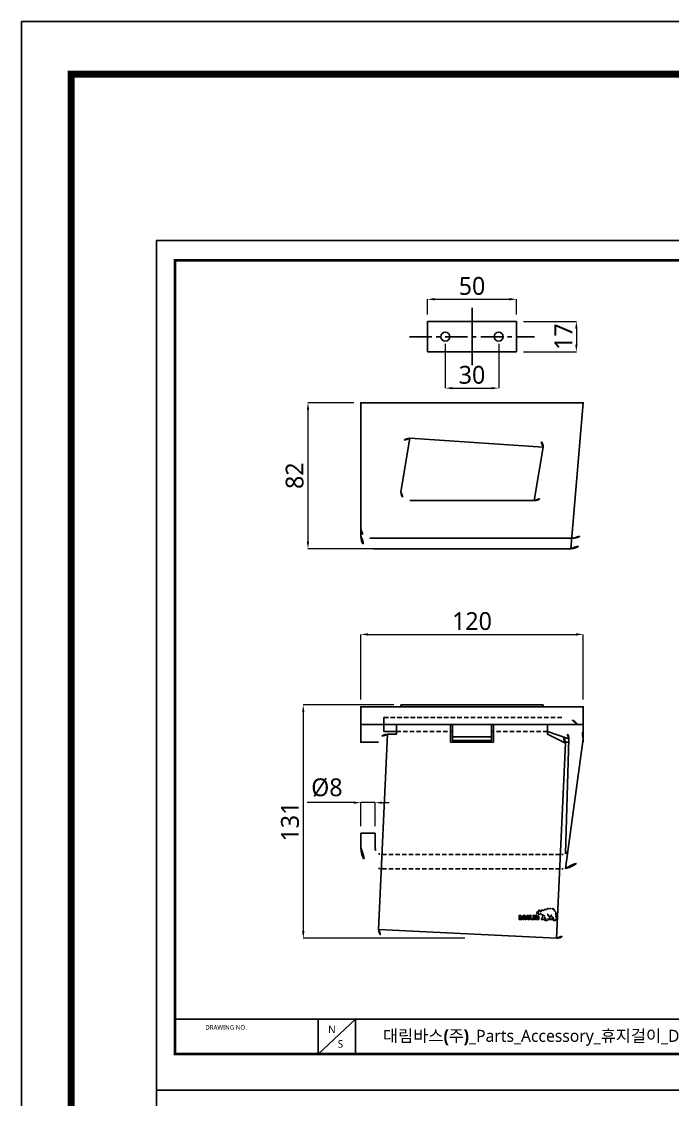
# Model space of a CAD drawing. Extents: x 16296675204 to 16296683393, y -37409618576 to -37409617244.
# Drawn here: x 16296677952 to 16296678318, y -37409617909 to -37409617304 of the extents above; entities that cross this region are included whole.
import ezdxf

# ---------------------------------------------------------------- set-up
doc = ezdxf.new("R2010")
doc.units = 0
doc.header["$LTSCALE"] = 10
doc.header["$MEASUREMENT"] = 0
doc.header["$PDMODE"] = 3
doc.header["$PDSIZE"] = -10
doc.linetypes.add('CENTER', pattern=[2, 1.25, -0.25, 0.25, -0.25])
doc.linetypes.add('HIDDEN', pattern=[0.375, 0.25, -0.125])
doc.layers.get('0').update_dxf_attribs({"linetype": 'CONTINUOUS'})
doc.layers.get('DEFPOINTS').update_dxf_attribs({"linetype": 'CONTINUOUS'})
doc.layers.add('2', color=2, linetype='HIDDEN')
doc.styles.add('Daelim Dimension', font='NanumGothic.ttf')
doc.dimstyles.new('DEFAULT', dxfattribs={"dimscale": 2, "dimtxt": 2, "dimasz": 2, "dimexe": 0, "dimexo": 2, "dimgap": 1, "dimtad": 1, "dimdec": 1, "dimzin": 9, "dimdsep": 46, "dimtxsty": 'Daelim Dimension', "dimcen": 0.5, "dimclrd": 252, "dimclre": 252, "dimclrt": 3, "dimadec": 1, "dimazin": 0, "dimtfac": 1, "dimtdec": 1, "dimtix": 1, "dimtmove": 0, "dimatfit": 3, "dimfxl": 1, "dimtolj": 1, "dimtzin": 1, "dimlwd": 9, "dimlwe": 9, "dimarcsym": 0})

# ---------------------------------------------------------------- blocks, each defined once
blk = doc.blocks.new('*D34')
at = {"color": 5, "lineweight": 9, "transparency": 16777216}
for p, q in [((16296678143.15777, -37409617684.639297), (16296678143.15777, -37409617648.044373)), ((16296678147.15777, -37409617648.044373), (16296678264.15777, -37409617648.044373)), ((16296678268.15777, -37409617684.639297), (16296678268.15777, -37409617648.044373))]:
    blk.add_line(p, q, dxfattribs=at)
at = {"color": 5, "transparency": 16777216}
for points in [[(16296678147.15777, -37409617647.377708), (16296678147.15777, -37409617648.711037), (16296678143.15777, -37409617648.044373)], [(16296678264.15777, -37409617647.377708), (16296678264.15777, -37409617648.711037), (16296678268.15777, -37409617648.044373)]]:
    blk.add_solid(points, dxfattribs=at)
at = {"layer": 'DEFPOINTS', "color": 0, "transparency": 16777216}
for p in [(16296678268.15777, -37409617648.044373), (16296678143.15777, -37409617688.639297), (16296678268.15777, -37409617688.639297)]:
    blk.add_point(p, dxfattribs=at)
at = {"color": 7, "transparency": 16777216, "insert": (16296678205.65777, -37409617640.622337), "char_height": 10, "attachment_point": 5, "style": 'Daelim Dimension'}
blk.add_mtext('\\A1;120', dxfattribs=at)
blk = doc.blocks.new('*D37')
at = {"color": 5, "lineweight": 9, "transparency": 16777216}
for p, q in [((16296678139.15777, -37409617517.94276), (16296678113.44958, -37409617517.94276)), ((16296678113.44958, -37409617521.94276), (16296678113.44958, -37409617595.94276)), ((16296678201.65777, -37409617599.94276), (16296678113.44958, -37409617599.94276))]:
    blk.add_line(p, q, dxfattribs=at)
at = {"color": 5, "transparency": 16777216}
for points in [[(16296678112.78291, -37409617521.94276), (16296678114.11624, -37409617521.94276), (16296678113.44958, -37409617517.94276)], [(16296678112.78291, -37409617595.94276), (16296678114.11624, -37409617595.94276), (16296678113.44958, -37409617599.94276)]]:
    blk.add_solid(points, dxfattribs=at)
at = {"layer": 'DEFPOINTS', "color": 0, "transparency": 16777216}
for p in [(16296678143.15777, -37409617517.94276), (16296678113.44958, -37409617599.94276), (16296678205.65777, -37409617599.94276)]:
    blk.add_point(p, dxfattribs=at)
at = {"color": 7, "transparency": 16777216, "insert": (16296678106.00607, -37409617558.94276), "char_height": 10, "attachment_point": 5, "rotation": 90, "style": 'Daelim Dimension'}
blk.add_mtext('\\A1;82', dxfattribs=at)
blk = doc.blocks.new('*D38')
at = {"color": 5, "lineweight": 9, "transparency": 16777216}
for p, q in [((16296678161.65777, -37409617687.639313), (16296678110.818581, -37409617687.639313)), ((16296678110.818581, -37409617691.639313), (16296678110.818581, -37409617814.639313)), ((16296678201.65777, -37409617818.639313), (16296678110.818581, -37409617818.639313))]:
    blk.add_line(p, q, dxfattribs=at)
at = {"color": 5, "transparency": 16777216}
for points in [[(16296678110.15192, -37409617691.639313), (16296678111.48525, -37409617691.639313), (16296678110.818581, -37409617687.639313)], [(16296678110.15192, -37409617814.639313), (16296678111.48525, -37409617814.639313), (16296678110.818581, -37409617818.639313)]]:
    blk.add_solid(points, dxfattribs=at)
at = {"layer": 'DEFPOINTS', "color": 0, "transparency": 16777216}
for p in [(16296678165.65777, -37409617687.639313), (16296678110.818581, -37409617818.639313), (16296678205.65777, -37409617818.639313)]:
    blk.add_point(p, dxfattribs=at)
at = {"color": 7, "transparency": 16777216, "insert": (16296678103.367929, -37409617753.139313), "char_height": 10, "attachment_point": 5, "rotation": 90, "style": 'Daelim Dimension'}
blk.add_mtext('\\A1;131', dxfattribs=at)
blk = doc.blocks.new('*D39')
at = {"color": 5, "lineweight": 9, "transparency": 16777216}
for p, q in [((16296678139.15777, -37409617742.509163), (16296678113.06048, -37409617742.509163)), ((16296678143.15777, -37409617755.639297), (16296678143.15777, -37409617742.509163)), ((16296678151.15777, -37409617742.509163), (16296678143.15777, -37409617742.509163)), ((16296678151.15777, -37409617755.639297), (16296678151.15777, -37409617742.509163)), ((16296678155.15777, -37409617742.509163), (16296678159.15777, -37409617742.509163))]:
    blk.add_line(p, q, dxfattribs=at)
at = {"color": 5, "transparency": 16777216}
for points in [[(16296678139.15777, -37409617741.842499), (16296678139.15777, -37409617743.175827), (16296678143.15777, -37409617742.509163)], [(16296678155.15777, -37409617741.842499), (16296678155.15777, -37409617743.175827), (16296678151.15777, -37409617742.509163)]]:
    blk.add_solid(points, dxfattribs=at)
at = {"layer": 'DEFPOINTS', "color": 0, "transparency": 16777216}
for p in [(16296678143.15777, -37409617742.509163), (16296678143.15777, -37409617759.639297), (16296678151.15777, -37409617759.639297)]:
    blk.add_point(p, dxfattribs=at)
at = {"color": 7, "transparency": 16777216, "insert": (16296678124.109131, -37409617734.121468), "char_height": 10, "attachment_point": 5, "style": 'Daelim Dimension'}
blk.add_mtext('\\A1;%%C8', dxfattribs=at)
blk = doc.blocks.new('*D66')
at = {"color": 5, "lineweight": 9, "transparency": 16777216}
for p, q in [((16296678190.65776, -37409617484.89264), (16296678190.65776, -37409617509.8068)), ((16296678220.65776, -37409617484.89264), (16296678220.65776, -37409617509.8068)), ((16296678194.65776, -37409617509.8068), (16296678216.65776, -37409617509.8068))]:
    blk.add_line(p, q, dxfattribs=at)
at = {"color": 5, "transparency": 16777216}
for points in [[(16296678194.65776, -37409617509.14014), (16296678194.65776, -37409617510.47346), (16296678190.65776, -37409617509.8068)], [(16296678216.65776, -37409617509.14014), (16296678216.65776, -37409617510.47346), (16296678220.65776, -37409617509.8068)]]:
    blk.add_solid(points, dxfattribs=at)
at = {"layer": 'DEFPOINTS', "color": 0, "transparency": 16777216}
for p in [(16296678190.65776, -37409617480.89264), (16296678220.65776, -37409617480.89264), (16296678220.65776, -37409617509.8068)]:
    blk.add_point(p, dxfattribs=at)
at = {"color": 7, "transparency": 16777216, "insert": (16296678205.65776, -37409617502.35616), "char_height": 10, "attachment_point": 5, "style": 'Daelim Dimension'}
blk.add_mtext('\\A1;30', dxfattribs=at)
blk = doc.blocks.new('*D67')
at = {"color": 5, "lineweight": 9, "transparency": 16777216}
for p, q in [((16296678180.657761, -37409617468.392639), (16296678180.657761, -37409617459.885338)), ((16296678184.657761, -37409617459.885338), (16296678226.657761, -37409617459.885338)), ((16296678230.657761, -37409617468.392639), (16296678230.657761, -37409617459.885338))]:
    blk.add_line(p, q, dxfattribs=at)
at = {"color": 5, "transparency": 16777216}
for points in [[(16296678184.657761, -37409617459.218674), (16296678184.657761, -37409617460.552002), (16296678180.657761, -37409617459.885338)], [(16296678226.657761, -37409617459.218674), (16296678226.657761, -37409617460.552002), (16296678230.657761, -37409617459.885338)]]:
    blk.add_solid(points, dxfattribs=at)
at = {"layer": 'DEFPOINTS', "color": 0, "transparency": 16777216}
for p in [(16296678230.657761, -37409617459.885338), (16296678180.657761, -37409617472.392639), (16296678230.657761, -37409617472.392639)]:
    blk.add_point(p, dxfattribs=at)
at = {"color": 7, "transparency": 16777216, "insert": (16296678205.657761, -37409617452.456146), "char_height": 10, "attachment_point": 5, "style": 'Daelim Dimension'}
blk.add_mtext('\\A1;50', dxfattribs=at)
blk = doc.blocks.new('*D68')
at = {"color": 5, "lineweight": 9, "transparency": 16777216}
for p, q in [((16296678234.65777, -37409617472.392647), (16296678264.30365, -37409617472.392647)), ((16296678264.30365, -37409617476.392647), (16296678264.30365, -37409617485.392647)), ((16296678234.65777, -37409617489.392647), (16296678264.30365, -37409617489.392647))]:
    blk.add_line(p, q, dxfattribs=at)
at = {"color": 5, "transparency": 16777216}
for points in [[(16296678263.63698, -37409617476.392647), (16296678264.97031, -37409617476.392647), (16296678264.30365, -37409617472.392647)], [(16296678263.63698, -37409617485.392647), (16296678264.97031, -37409617485.392647), (16296678264.30365, -37409617489.392647)]]:
    blk.add_solid(points, dxfattribs=at)
at = {"layer": 'DEFPOINTS', "color": 0, "transparency": 16777216}
for p in [(16296678230.65777, -37409617472.392647), (16296678230.65777, -37409617489.392647), (16296678264.30365, -37409617489.392647)]:
    blk.add_point(p, dxfattribs=at)
at = {"color": 7, "transparency": 16777216, "insert": (16296678256.96744, -37409617480.892647), "char_height": 10, "attachment_point": 5, "rotation": 90, "style": 'Daelim Dimension'}
blk.add_mtext('\\A1;17', dxfattribs=at)

msp = doc.modelspace()

# ---------------------------------------------------------------- linework, layer by layer
at = {"color": 1, "linetype": 'CENTER'}
for p, q in [((16296678205.657761, -37409617496.852287), (16296678205.657761, -37409617464.680748)), ((16296678170.55961, -37409617480.892639), (16296678240.75592, -37409617480.892639))]:
    msp.add_line(p, q, dxfattribs=at)
for p, q in [((16296678263.15777, -37409617593.942749), (16296678148.15777, -37409617593.942749)), ((16296678165.65777, -37409617688.639297), (16296678165.65777, -37409617687.639297)), ((16296678245.65777, -37409617687.639297), (16296678165.65777, -37409617687.639297)), ((16296678245.65777, -37409617688.639297), (16296678245.65777, -37409617687.639297)), ((16296678268.15777, -37409617698.639297), (16296678143.15777, -37409617698.639297)), ((16296678156.15777, -37409617698.639297), (16296678156.15777, -37409617702.639297)), ((16296678193.65777, -37409617702.639297), (16296678194.65777, -37409617702.639297)), ((16296678216.65777, -37409617705.639297), (16296678194.65777, -37409617705.639297)), ((16296678217.65777, -37409617702.639297), (16296678216.65777, -37409617702.639297)), ((16296678217.65777, -37409617708.639297), (16296678193.65777, -37409617708.639297)), ((16296678143.15777, -37409617759.639297), (16296678151.15777, -37409617759.639297)), ((16296678242.54385, -37409617803.823517), (16296678242.55867, -37409617803.794952)), ((16296678232.156059, -37409617805.898743), (16296678232.156059, -37409617808.051041)), ((16296678232.547649, -37409617807.86689), (16296678232.547649, -37409617806.095947)), ((16296678232.704281, -37409617808.203087), (16296678233.012251, -37409617808.203087)), ((16296678233.56435, -37409617806.763046), (16296678233.56435, -37409617807.188148)), ((16296678233.945351, -37409617807.188148), (16296678233.945351, -37409617806.763046)), ((16296678234.31386, -37409617806.438744), (16296678234.31386, -37409617808.078796)), ((16296678234.415819, -37409617808.186401), (16296678234.59609, -37409617808.186401)), ((16296678234.69874, -37409617806.760117), (16296678234.69874, -37409617806.438744)), ((16296678235.605379, -37409617806.760117), (16296678234.69874, -37409617806.760117)), ((16296678234.69874, -37409617808.078796), (16296678234.69874, -37409617807.097733)), ((16296678234.69874, -37409617807.097733), (16296678235.605379, -37409617807.097733)), ((16296678235.24555, -37409617805.746239), (16296678235.05752, -37409617805.746239)), ((16296678235.05752, -37409617806.084549), (16296678235.24555, -37409617806.084549)), ((16296678235.605379, -37409617806.438744), (16296678235.605379, -37409617806.760117)), ((16296678235.605379, -37409617807.097733), (16296678235.605379, -37409617808.078796)), ((16296678235.708401, -37409617808.186401), (16296678235.885139, -37409617808.186401)), ((16296678235.98885, -37409617808.078796), (16296678235.98885, -37409617806.438744)), ((16296678236.463579, -37409617806.372383), (16296678236.463579, -37409617807.57959)), ((16296678236.84952, -37409617806.762909), (16296678236.84952, -37409617806.372383)), ((16296678237.802019, -37409617806.762909), (16296678236.84952, -37409617806.762909)), ((16296678236.84952, -37409617807.57959), (16296678236.84952, -37409617807.094872)), ((16296678236.84952, -37409617807.094872), (16296678237.802019, -37409617807.094872)), ((16296678237.144449, -37409617808.20295), (16296678237.53462, -37409617808.20295)), ((16296678237.53434, -37409617808.203018), (16296678237.14452, -37409617808.203018)), ((16296678237.913851, -37409617807.859337), (16296678237.20512, -37409617807.859337)), ((16296678237.910681, -37409617806.99292), (16296678237.910681, -37409617806.871567)), ((16296678237.913851, -37409617806.093689), (16296678237.913851, -37409617805.772308)), ((16296678237.913851, -37409617808.185661), (16296678237.913851, -37409617807.859337)), ((16296678238.3755, -37409617805.874763), (16296678238.3755, -37409617807.579727)), ((16296678238.651369, -37409617805.767159), (16296678238.48451, -37409617805.767159)), ((16296678238.759319, -37409617807.616074), (16296678238.759319, -37409617805.874763)), ((16296678239.27067, -37409617808.203018), (16296678238.97716, -37409617808.203018)), ((16296678238.977341, -37409617808.203087), (16296678239.270849, -37409617808.203087)), ((16296678239.574591, -37409617807.859482), (16296678239.08882, -37409617807.859482)), ((16296678239.574591, -37409617808.167458), (16296678239.574591, -37409617807.859482)), ((16296678239.956369, -37409617805.871834), (16296678239.956369, -37409617808.078796)), ((16296678240.237881, -37409617805.767052), (16296678240.059731, -37409617805.767052)), ((16296678240.059731, -37409617808.186401), (16296678240.237881, -37409617808.186401)), ((16296678240.34054, -37409617808.078796), (16296678240.34054, -37409617805.871834)), ((16296678240.8489, -37409617806.721977), (16296678240.8489, -37409617808.078773)), ((16296678240.95191, -37409617808.186363), (16296678241.132879, -37409617808.186363)), ((16296678241.235889, -37409617808.078773), (16296678241.235889, -37409617806.751968)), ((16296678241.80986, -37409617806.11203), (16296678241.80986, -37409617808.078773)), ((16296678241.911819, -37409617808.186363), (16296678242.089609, -37409617808.186363)), ((16296678242.19157, -37409617808.078773), (16296678242.19157, -37409617806.115196)), ((16296678242.76413, -37409617806.751968), (16296678242.76413, -37409617808.078773)), ((16296678242.853939, -37409617805.08506), (16296678243.245171, -37409617805.109413)), ((16296678242.866791, -37409617808.186363), (16296678243.049879, -37409617808.186363)), ((16296678243.152531, -37409617808.078773), (16296678243.152531, -37409617806.721977)), ((16296678245.67581, -37409617807.98172), (16296678244.879589, -37409617807.98172)), ((16296678244.879589, -37409617808.184921), (16296678245.67581, -37409617808.184921)), ((16296678246.747549, -37409617808.639297), (16296678247.878201, -37409617808.639297)), ((16296678247.878201, -37409617808.423042), (16296678246.750731, -37409617808.423042)), ((16296678250.223471, -37409617807.98172), (16296678249.317539, -37409617807.98172)), ((16296678249.34223, -37409617808.184921), (16296678250.223471, -37409617808.184921)), ((16296678251.40457, -37409617808.639297), (16296678252.535931, -37409617808.639297)), ((16296678252.536631, -37409617808.423042), (16296678251.425739, -37409617808.423042)), ((16296678253.144819, -37409617807.617302), (16296678252.975491, -37409617806.138809))]:
    msp.add_line(p, q)
at = {"color": 5}
msp.add_line((16296678038.774549, -37409617864.016571), (16296678562.96183, -37409617864.016571), dxfattribs=at)
at = {"color": 5, "ltscale": 40}
for p, q in [((16296678119.125231, -37409617864.016571), (16296678119.125231, -37409617883.632912)), ((16296678119.125231, -37409617864.016571), (16296678119.125231, -37409617883.632912)), ((16296678140.119591, -37409617864.016571), (16296678119.125231, -37409617883.632912)), ((16296678140.119591, -37409617864.016571), (16296678119.125231, -37409617883.632912)), ((16296678140.119591, -37409617864.016571), (16296678140.119591, -37409617883.632912)), ((16296678140.119591, -37409617864.016571), (16296678140.119591, -37409617883.632912))]:
    msp.add_line(p, q, dxfattribs=at)
at = {"ltscale": 0.5}
for points in [[(16296677952.4748, -37409618575.967308), (16296679688.4748, -37409618575.967308), (16296679688.4748, -37409617303.967308), (16296677952.4748, -37409617303.967308)], [(16296678028.306351, -37409617903.983459), (16296678679.306351, -37409617903.983459), (16296678679.306351, -37409617426.983459), (16296678028.306351, -37409617426.983459)], [(16296678180.657761, -37409617472.392639), (16296678230.657761, -37409617472.392639), (16296678230.657761, -37409617489.392639), (16296678180.657761, -37409617489.392639)], [(16296678028.306351, -37409618380.983459), (16296678679.306351, -37409618380.983459), (16296678679.306351, -37409617903.983459), (16296678028.306351, -37409617903.983459)]]:
    msp.add_lwpolyline(points, close=True, dxfattribs=at)
at = {"color": 5, "linetype": 'ByBlock', "lineweight": 200}
for points, const_width in [([(16296677980.389971, -37409618521.501404), (16296679660.389971, -37409618521.501404), (16296679660.389971, -37409617333.501404), (16296677980.389971, -37409617333.501404)], 4), ([(16296678038.774549, -37409617883.558739), (16296678668.774549, -37409617883.558739), (16296678668.774549, -37409617438.058739), (16296678038.774549, -37409617438.058739)], 1.5)]:
    msp.add_lwpolyline(points, close=True, dxfattribs=dict(at, const_width=const_width))
for points in [[(16296678150.15777, -37409617599.942749), (16296678261.15777, -37409617599.942749, 0.4142135624), (16296678268.15777, -37409617592.942749), (16296678268.15777, -37409617517.942749), (16296678143.15777, -37409617517.942749), (16296678143.15777, -37409617592.942749, 0.4142135624)], [(16296678170.65777, -37409617572.942749), (16296678240.65777, -37409617572.942749, 0.4142135624), (16296678245.65777, -37409617567.942749), (16296678245.65777, -37409617542.942749, 0.4142135624), (16296678240.65777, -37409617537.942749), (16296678170.65777, -37409617537.942749, 0.4142135624), (16296678165.65777, -37409617542.942749), (16296678165.65777, -37409617567.942749, 0.4142135624)]]:
    msp.add_lwpolyline(points, format="xyb", close=True)
for points in [[(16296678268.15777, -37409617708.639297), (16296678268.15777, -37409617708.639297), (16296678268.15777, -37409617688.639297), (16296678143.15777, -37409617688.639297), (16296678143.15777, -37409617708.639297), (16296678153.182831, -37409617708.639297)], [(16296678193.65777, -37409617708.639297), (16296678193.65777, -37409617698.639297)], [(16296678217.65777, -37409617698.639297), (16296678217.65777, -37409617708.639297)], [(16296678163.15777, -37409617702.639297), (16296678156.15777, -37409617702.639297)], [(16296678258.1327, -37409617708.639297), (16296678260.15777, -37409617708.639297)]]:
    msp.add_lwpolyline(points)
for points in [[(16296678163.15777, -37409617698.639297), (16296678163.15777, -37409617704.139297), (16296678158.15777, -37409617704.139297, 0.4142135624), (16296678153.15777, -37409617709.139297), (16296678153.15777, -37409617813.639297, 0.4142135624), (16296678158.15777, -37409617818.639297), (16296678253.15777, -37409617818.639297, 0.4142135624), (16296678258.15777, -37409617813.639297), (16296678258.15777, -37409617709.139297, 0.4142135624), (16296678253.15777, -37409617704.139297), (16296678248.15777, -37409617704.139297), (16296678248.15777, -37409617698.639297)], [(16296678258.15777, -37409617779.471458, 0.3659773819), (16296678268.15777, -37409617767.639297), (16296678268.15777, -37409617706.639297, 0.1844830881), (16296678265.102039, -37409617698.639297)], [(16296678258.15777, -37409617771.103401, 0.2679491924), (16296678260.15777, -37409617767.639297), (16296678260.15777, -37409617706.639297, 0.4142135624), (16296678256.15777, -37409617702.639297), (16296678248.15777, -37409617702.639297)], [(16296678143.15777, -37409617759.639297), (16296678143.15777, -37409617767.639297, 0.3659773819), (16296678153.15777, -37409617779.471458, 0.3659773819)], [(16296678151.15777, -37409617759.639297), (16296678151.15777, -37409617767.639297, 0.2679491924), (16296678153.15777, -37409617771.103401, 0.2679491924)]]:
    msp.add_lwpolyline(points, format="xyb")
msp.add_lwpolyline([(16296678194.65777, -37409617698.639297), (16296678216.65777, -37409617698.639297), (16296678216.65777, -37409617707.639297), (16296678194.65777, -37409617707.639297)], close=True)
at = {"ltscale": 0.5}
for centre in [(16296678190.657761, -37409617480.892639), (16296678220.657761, -37409617480.892639)]:
    msp.add_circle(centre, 2.5, dxfattribs=at)
for centre, start, end in [((16296678148.15777, -37409617588.942749), 180, 270), ((16296678263.15777, -37409617588.942749), 270, 0)]:
    msp.add_arc(centre, 5, start, end)
for points in [[(16296678242.01116, -37409617804.128326), (16296678241.91485, -37409617804.292717), (16296678241.90744, -37409617804.460289), (16296678241.988581, -37409617804.614113)], [(16296678241.988581, -37409617804.614113), (16296678242.14451, -37409617804.907257), (16296678242.588301, -37409617805.06601), (16296678242.853939, -37409617805.08506)], [(16296678242.19425, -37409617803.908203), (16296678242.12969, -37409617803.973808), (16296678242.06266, -37409617804.041191), (16296678242.01116, -37409617804.128326)], [(16296678242.18084, -37409617804.512863), (16296678242.134979, -37409617804.426781), (16296678242.141331, -37409617804.336456), (16296678242.198839, -37409617804.237343)], [(16296678242.198839, -37409617804.237343), (16296678242.23658, -37409617804.173477), (16296678242.29232, -37409617804.118446), (16296678242.35018, -37409617804.059891)], [(16296678242.354059, -37409617803.715927), (16296678242.313141, -37409617803.787903), (16296678242.25563, -37409617803.846458), (16296678242.19425, -37409617803.908203)], [(16296678242.35018, -37409617804.059891), (16296678242.41791, -37409617803.990753), (16296678242.48811, -37409617803.919838), (16296678242.54385, -37409617803.823517)], [(16296678242.366051, -37409617803.695473), (16296678242.362169, -37409617803.702171), (16296678242.357941, -37409617803.709229), (16296678242.354059, -37409617803.715927)], [(16296678242.55867, -37409617803.794952), (16296678242.77104, -37409617803.388908), (16296678243.207781, -37409617803.175133), (16296678243.857599, -37409617803.157127)], [(16296678243.850189, -37409617802.941582), (16296678243.11676, -37409617802.959572), (16296678242.61652, -37409617803.213928), (16296678242.366051, -37409617803.695473)], [(16296678242.76067, -37409617803.965767), (16296678242.76067, -37409617803.965767), (16296678242.75256, -37409617803.925201), (16296678242.7903, -37409617803.91497)], [(16296678242.84322, -37409617804.116402), (16296678242.76314, -37409617804.020798), (16296678242.76067, -37409617803.965767), (16296678242.76067, -37409617803.965767)], [(16296678242.7903, -37409617803.91497), (16296678242.7903, -37409617803.91497), (16296678242.955759, -37409617803.84053), (16296678243.15966, -37409617803.919563)], [(16296678242.95434, -37409617804.138634), (16296678242.95434, -37409617804.138634), (16296678242.88414, -37409617804.164383), (16296678242.84322, -37409617804.116402)], [(16296678243.150841, -37409617803.975998), (16296678243.05242, -37409617804.109337), (16296678242.95434, -37409617804.138634), (16296678242.95434, -37409617804.138634)], [(16296678243.15966, -37409617803.919563), (16296678243.15966, -37409617803.919563), (16296678243.18471, -37409617803.930489), (16296678243.150841, -37409617803.975998)], [(16296678243.857599, -37409617803.157127), (16296678243.97966, -37409617803.155724), (16296678244.10137, -37409617803.154297), (16296678244.223431, -37409617803.152901)], [(16296678243.93306, -37409617803.495506), (16296678243.90801, -37409617803.522682), (16296678243.906601, -37409617803.567833), (16296678243.93306, -37409617803.590767)], [(16296678243.93306, -37409617803.590767), (16296678243.958811, -37409617803.614052), (16296678244.002899, -37409617803.607353), (16296678244.02795, -37409617803.580544)], [(16296678244.222719, -37409617802.936653), (16296678244.098539, -37409617802.938408), (16296678243.974369, -37409617802.939819), (16296678243.850189, -37409617802.941582)], [(16296678244.377199, -37409617803.374863), (16296678244.20364, -37409617803.251404), (16296678244.005369, -37409617803.417549), (16296678243.93306, -37409617803.495506)], [(16296678244.02795, -37409617803.580544), (16296678244.039591, -37409617803.567833), (16296678244.17577, -37409617803.406616), (16296678244.29183, -37409617803.489166)], [(16296678244.20434, -37409617803.845833), (16296678244.17259, -37409617803.864517), (16296678244.152479, -37409617803.904381), (16296678244.16695, -37409617803.936493)], [(16296678244.16695, -37409617803.936493), (16296678244.18071, -37409617803.969292), (16296678244.22233, -37409617803.978821), (16296678244.254789, -37409617803.962593)], [(16296678244.223431, -37409617803.152901), (16296678244.624531, -37409617803.15078), (16296678245.07962, -37409617803.148308), (16296678245.454269, -37409617803.06823)], [(16296678244.254789, -37409617803.962593), (16296678244.35216, -37409617803.916733), (16296678244.47563, -37409617803.760452), (16296678244.49291, -37409617803.614754)], [(16296678244.346161, -37409617803.618637), (16296678244.33522, -37409617803.708603), (16296678244.257259, -37409617803.811958), (16296678244.20434, -37409617803.845833)], [(16296678244.29183, -37409617803.489166), (16296678244.33452, -37409617803.519501), (16296678244.35216, -37409617803.562553), (16296678244.346161, -37409617803.618637)], [(16296678244.49291, -37409617803.614754), (16296678244.5035, -37409617803.513496), (16296678244.45764, -37409617803.430946), (16296678244.377199, -37409617803.374863)], [(16296678245.40876, -37409617802.856918), (16296678245.05492, -37409617802.932411), (16296678244.6136, -37409617802.934174), (16296678244.222719, -37409617802.936653)], [(16296678245.454269, -37409617803.06823), (16296678245.976379, -37409617802.956398), (16296678246.487551, -37409617802.782127), (16296678246.9825, -37409617802.613503)], [(16296678246.91124, -37409617802.40818), (16296678246.423, -37409617802.575752), (16296678245.917471, -37409617802.74826), (16296678245.40876, -37409617802.856918)], [(16296678246.9825, -37409617802.613503), (16296678247.56035, -37409617802.415588), (16296678248.157249, -37409617802.211693), (16296678248.767559, -37409617802.111153)], [(16296678248.730869, -37409617801.897011), (16296678248.103279, -37409617802.001083), (16296678247.496849, -37409617802.207802), (16296678246.91124, -37409617802.40818)], [(16296678248.767559, -37409617802.111153), (16296678249.74369, -37409617801.94957), (16296678251.08213, -37409617801.956284), (16296678251.923861, -37409617802.901718)], [(16296678252.0872, -37409617802.758141), (16296678251.17985, -37409617801.738258), (16296678249.760981, -37409617801.727676), (16296678248.730869, -37409617801.897011)], [(16296678251.923861, -37409617802.901718), (16296678252.314381, -37409617803.339157), (16296678252.553921, -37409617803.941711), (16296678252.636471, -37409617804.69207)], [(16296678252.85343, -37409617804.668427), (16296678252.76594, -37409617803.872917), (16296678252.507351, -37409617803.229797), (16296678252.0872, -37409617802.758141)], [(16296678232.261539, -37409617805.77668), (16296678232.200159, -37409617805.787262), (16296678232.156059, -37409617805.835243), (16296678232.156059, -37409617805.898743)], [(16296678232.156059, -37409617808.051041), (16296678232.156059, -37409617808.119827), (16296678232.200871, -37409617808.164284), (16296678232.264721, -37409617808.178391)], [(16296678232.264721, -37409617808.178391), (16296678232.33457, -37409617808.187569), (16296678232.517309, -37409617808.197792), (16296678232.704281, -37409617808.203087)], [(16296678232.916651, -37409617805.746353), (16296678232.67853, -37409617805.746353), (16296678232.364201, -37409617805.760452), (16296678232.261539, -37409617805.77668)], [(16296678232.547649, -37409617806.095947), (16296678232.69722, -37409617806.08078), (16296678232.91489, -37409617806.077957), (16296678232.917009, -37409617806.077957)], [(16296678232.916651, -37409617807.874649), (16296678232.916651, -37409617807.874649), (16296678232.62138, -37409617807.868652), (16296678232.547649, -37409617807.86689)], [(16296678232.917009, -37409617806.077957), (16296678233.36433, -37409617806.077957), (16296678233.56435, -37409617806.290329), (16296678233.56435, -37409617806.763046)], [(16296678233.012251, -37409617808.203087), (16296678233.623619, -37409617808.17028), (16296678233.945351, -37409617807.82103), (16296678233.945351, -37409617807.188148)], [(16296678233.56435, -37409617807.188148), (16296678233.56435, -37409617807.649582), (16296678233.352329, -37409617807.874649), (16296678232.916651, -37409617807.874649)], [(16296678233.945351, -37409617806.763046), (16296678233.945351, -37409617806.09771), (16296678233.59046, -37409617805.746353), (16296678232.916651, -37409617805.746353)], [(16296678235.05752, -37409617805.746239), (16296678234.543871, -37409617805.746239), (16296678234.31386, -37409617805.958961), (16296678234.31386, -37409617806.438744)], [(16296678234.31386, -37409617808.078796), (16296678234.31386, -37409617808.137367), (16296678234.36219, -37409617808.186401), (16296678234.415819, -37409617808.186401)], [(16296678234.59609, -37409617808.186401), (16296678234.65959, -37409617808.186401), (16296678234.69874, -37409617808.129959), (16296678234.69874, -37409617808.078796)], [(16296678234.69874, -37409617806.438744), (16296678234.69874, -37409617806.135696), (16296678234.78764, -37409617806.084549), (16296678235.05752, -37409617806.084549)], [(16296678235.24555, -37409617806.084549), (16296678235.51507, -37409617806.084549), (16296678235.605379, -37409617806.135696), (16296678235.605379, -37409617806.438744)], [(16296678235.605379, -37409617808.078796), (16296678235.605379, -37409617808.139481), (16296678235.650539, -37409617808.186401), (16296678235.708401, -37409617808.186401)], [(16296678235.98885, -37409617806.438744), (16296678235.98885, -37409617805.958961), (16296678235.75955, -37409617805.746239), (16296678235.24555, -37409617805.746239)], [(16296678235.885139, -37409617808.186401), (16296678235.94758, -37409617808.186401), (16296678235.98885, -37409617808.128899), (16296678235.98885, -37409617808.078796)], [(16296678237.20266, -37409617805.746552), (16296678236.705589, -37409617805.746552), (16296678236.463579, -37409617805.950813), (16296678236.463579, -37409617806.372383)], [(16296678236.463579, -37409617807.57959), (16296678236.463579, -37409617807.984932), (16296678236.688299, -37409617808.186722), (16296678237.144449, -37409617808.20295)], [(16296678236.84952, -37409617806.372383), (16296678236.84952, -37409617806.190697), (16296678236.84952, -37409617806.090523), (16296678237.20512, -37409617806.090523)], [(16296678237.20512, -37409617807.859337), (16296678236.84952, -37409617807.859337), (16296678236.84952, -37409617807.761269), (16296678236.84952, -37409617807.57959)], [(16296678237.14452, -37409617808.203018), (16296678237.16427, -37409617808.20372), (16296678237.181561, -37409617808.206192), (16296678237.20273, -37409617808.206192)], [(16296678237.20273, -37409617808.206192), (16296678237.305031, -37409617808.206192), (16296678237.424271, -37409617808.205132), (16296678237.53434, -37409617808.203018)], [(16296678237.20512, -37409617806.090523), (16296678237.44113, -37409617806.091568), (16296678237.67749, -37409617806.092628), (16296678237.913851, -37409617806.093689)], [(16296678237.83836, -37409617805.76384), (16296678237.698311, -37409617805.752548), (16296678237.378691, -37409617805.746552), (16296678237.20266, -37409617805.746552)], [(16296678237.53462, -37409617808.20295), (16296678237.660561, -37409617808.200478), (16296678237.77486, -37409617808.196587), (16296678237.838711, -37409617808.190948)], [(16296678237.802019, -37409617807.094872), (16296678237.862, -37409617807.094872), (16296678237.910681, -37409617807.051483), (16296678237.910681, -37409617806.99292)], [(16296678237.838711, -37409617808.190948), (16296678237.837299, -37409617808.190948), (16296678237.896919, -37409617808.187073), (16296678237.896919, -37409617808.187073)], [(16296678237.910681, -37409617806.871567), (16296678237.910681, -37409617806.811592), (16296678237.862, -37409617806.762909), (16296678237.802019, -37409617806.762909)], [(16296678237.913851, -37409617805.772308), (16296678237.888809, -37409617805.769493), (16296678237.863411, -37409617805.766663), (16296678237.83836, -37409617805.76384)], [(16296678237.896919, -37409617808.187073), (16296678237.902571, -37409617808.186722), (16296678237.908211, -37409617808.186012), (16296678237.913851, -37409617808.185661)], [(16296678238.48451, -37409617805.767159), (16296678238.42524, -37409617805.767159), (16296678238.3755, -37409617805.816544), (16296678238.3755, -37409617805.874763)], [(16296678238.3755, -37409617807.579727), (16296678238.3755, -37409617808.076439), (16296678238.677481, -37409617808.185097), (16296678238.977341, -37409617808.203087)], [(16296678238.759319, -37409617805.874763), (16296678238.759319, -37409617805.816544), (16296678238.70993, -37409617805.767159), (16296678238.651369, -37409617805.767159)], [(16296678239.08882, -37409617807.859482), (16296678238.759319, -37409617807.859482), (16296678238.759319, -37409617807.737419), (16296678238.759319, -37409617807.616074)], [(16296678238.97716, -37409617808.203018), (16296678239.013149, -37409617808.205132), (16296678239.049841, -37409617808.206192), (16296678239.08511, -37409617808.206192)], [(16296678239.08511, -37409617808.206192), (16296678239.164841, -37409617808.206192), (16296678239.223749, -37409617808.204781), (16296678239.27067, -37409617808.203018)], [(16296678239.270849, -37409617808.203087), (16296678239.367861, -37409617808.198853), (16296678239.413019, -37409617808.192146), (16296678239.461, -37409617808.186508)], [(16296678239.461, -37409617808.186508), (16296678239.475109, -37409617808.184387), (16296678239.48922, -37409617808.182617), (16296678239.503679, -37409617808.180511)], [(16296678239.503679, -37409617808.180511), (16296678239.521681, -37409617808.177338), (16296678239.54002, -37409617808.173813), (16296678239.558359, -37409617808.170631)], [(16296678239.558359, -37409617808.170631), (16296678239.56366, -37409617808.169571), (16296678239.5693, -37409617808.168518), (16296678239.574591, -37409617808.167458)], [(16296678240.059731, -37409617805.767052), (16296678239.99482, -37409617805.767052), (16296678239.956369, -37409617805.82032), (16296678239.956369, -37409617805.871834)], [(16296678239.956369, -37409617808.078796), (16296678239.956369, -37409617808.139481), (16296678240.002581, -37409617808.186401), (16296678240.059731, -37409617808.186401)], [(16296678240.237881, -37409617808.186401), (16296678240.302441, -37409617808.186401), (16296678240.34054, -37409617808.129959), (16296678240.34054, -37409617808.078796)], [(16296678240.34054, -37409617805.871834), (16296678240.34054, -37409617805.813972), (16296678240.295389, -37409617805.767052), (16296678240.237881, -37409617805.767052)], [(16296678242.00177, -37409617805.757141), (16296678241.121241, -37409617805.757141), (16296678240.8489, -37409617805.896477), (16296678240.8489, -37409617806.721977)], [(16296678240.8489, -37409617808.078773), (16296678240.8489, -37409617808.13945), (16296678240.89476, -37409617808.186363), (16296678240.95191, -37409617808.186363)], [(16296678241.132879, -37409617808.186363), (16296678241.19779, -37409617808.186363), (16296678241.235889, -37409617808.129921), (16296678241.235889, -37409617808.078773)], [(16296678241.235889, -37409617806.751968), (16296678241.235889, -37409617806.169891), (16296678241.315269, -37409617806.113091), (16296678241.80986, -37409617806.11203)], [(16296678241.80986, -37409617808.078773), (16296678241.80986, -37409617808.141907), (16296678241.852551, -37409617808.186363), (16296678241.911819, -37409617808.186363)], [(16296678242.089609, -37409617808.186363), (16296678242.15382, -37409617808.186363), (16296678242.19157, -37409617808.129921), (16296678242.19157, -37409617808.078773)], [(16296678242.19157, -37409617806.115196), (16296678242.422291, -37409617806.116623), (16296678242.56904, -37409617806.140961), (16296678242.653, -37409617806.22245)], [(16296678242.86911, -37409617804.870216), (16296678242.6518, -37409617804.853638), (16296678242.29232, -37409617804.721703), (16296678242.18084, -37409617804.512863)], [(16296678242.653, -37409617806.22245), (16296678242.74543, -37409617806.314529), (16296678242.76413, -37409617806.488091), (16296678242.76413, -37409617806.751968)], [(16296678242.76413, -37409617808.078773), (16296678242.76413, -37409617808.137329), (16296678242.811041, -37409617808.186363), (16296678242.866791, -37409617808.186363)], [(16296678243.152531, -37409617806.721977), (16296678243.152531, -37409617805.896477), (16296678242.87948, -37409617805.757141), (16296678242.00177, -37409617805.757141)], [(16296678243.257521, -37409617804.89315), (16296678243.12805, -37409617804.885391), (16296678242.998581, -37409617804.877983), (16296678242.86911, -37409617804.870216)], [(16296678243.049879, -37409617808.186363), (16296678243.111971, -37409617808.186363), (16296678243.152531, -37409617808.128159), (16296678243.152531, -37409617808.078773)], [(16296678243.245171, -37409617805.109413), (16296678243.665689, -37409617805.133743), (16296678244.18885, -37409617805.163383), (16296678244.49612, -37409617805.218773)], [(16296678244.53422, -37409617805.005676), (16296678244.214251, -37409617804.948891), (16296678243.684031, -37409617804.918198), (16296678243.257521, -37409617804.89315)], [(16296678244.49612, -37409617805.218773), (16296678244.694389, -37409617805.253693), (16296678244.882771, -37409617805.316132), (16296678245.05986, -37409617805.396561)], [(16296678244.535629, -37409617807.853661), (16296678244.527519, -37409617807.946091), (16296678244.553631, -37409617808.029694), (16296678244.60866, -37409617808.087914)], [(16296678244.728609, -37409617807.541809), (16296678244.726839, -37409617807.543213), (16296678244.547279, -37409617807.683273), (16296678244.535629, -37409617807.853661)], [(16296678244.60866, -37409617808.087914), (16296678244.668631, -37409617808.152473), (16296678244.761061, -37409617808.184921), (16296678244.879589, -37409617808.184921)], [(16296678244.751181, -37409617807.856133), (16296678244.751181, -37409617807.780281), (16296678244.85243, -37409617807.703728), (16296678244.857719, -37409617807.699493)], [(16296678244.879589, -37409617807.98172), (16296678244.81786, -37409617807.98172), (16296678244.751181, -37409617807.930923), (16296678244.751181, -37409617807.856133)], [(16296678244.857719, -37409617807.699493), (16296678245.0588, -37409617807.540039), (16296678245.361839, -37409617807.296967), (16296678245.396061, -37409617806.629517)], [(16296678245.191099, -37409617806.619293), (16296678245.161819, -37409617807.195381), (16296678244.91205, -37409617807.395752), (16296678244.728609, -37409617807.541809)], [(16296678245.05986, -37409617805.396561), (16296678245.065161, -37409617805.413147), (16296678245.2232, -37409617805.987457), (16296678245.191099, -37409617806.619293)], [(16296678245.300461, -37409617805.522858), (16296678245.300461, -37409617805.522858), (16296678246.008829, -37409617805.927849), (16296678246.527069, -37409617806.657043)], [(16296678245.396061, -37409617806.629517), (16296678245.418989, -37409617806.173737), (16296678245.34914, -37409617805.753578), (16296678245.300461, -37409617805.522858)], [(16296678246.530951, -37409617806.300743), (16296678246.10726, -37409617805.796967), (16296678245.417931, -37409617805.162666), (16296678244.53422, -37409617805.005676)], [(16296678245.67581, -37409617808.184921), (16296678246.327391, -37409617808.184921), (16296678246.605379, -37409617807.423622), (16296678246.67347, -37409617806.891991)], [(16296678246.527069, -37409617806.657043), (16296678246.489321, -37409617806.965721), (16296678246.31399, -37409617807.98172), (16296678245.67581, -37409617807.98172)], [(16296678246.61632, -37409617807.975014), (16296678246.61632, -37409617807.975014), (16296678246.40395, -37409617808.171867), (16296678246.425461, -37409617808.361313)], [(16296678246.425461, -37409617808.361313), (16296678246.4484, -37409617808.559921), (16296678246.614201, -37409617808.639297), (16296678246.747549, -37409617808.639297)], [(16296678246.634661, -37409617808.313683), (16296678246.634661, -37409617808.236427), (16296678246.745081, -37409617808.11895), (16296678246.745081, -37409617808.11895)], [(16296678246.750731, -37409617808.423042), (16296678246.70381, -37409617808.423042), (16296678246.634661, -37409617808.391296), (16296678246.634661, -37409617808.313683)], [(16296678246.67347, -37409617806.891991), (16296678246.862909, -37409617807.272293), (16296678246.860439, -37409617807.701973), (16296678246.61632, -37409617807.975014)], [(16296678246.745081, -37409617808.11895), (16296678247.19911, -37409617807.613419), (16296678246.96804, -37409617806.822487), (16296678246.530951, -37409617806.300743)], [(16296678247.878201, -37409617808.639297), (16296678248.081051, -37409617808.639297), (16296678248.24262, -37409617808.547928), (16296678248.345631, -37409617808.375771)], [(16296678248.159019, -37409617808.264297), (16296678248.09446, -37409617808.372948), (16296678248.00415, -37409617808.423042), (16296678247.878201, -37409617808.423042)], [(16296678248.207701, -37409617805.132332), (16296678248.16501, -37409617805.15844), (16296678248.15513, -37409617805.219467), (16296678248.18618, -37409617805.270622)], [(16296678248.18618, -37409617805.270622), (16296678248.1957, -37409617805.285789), (16296678249.0646, -37409617806.763222), (16296678248.159019, -37409617808.264297)], [(16296678248.336109, -37409617805.176079), (16296678248.305071, -37409617805.124222), (16296678248.250031, -37409617805.106934), (16296678248.207701, -37409617805.132332)], [(16296678248.67972, -37409617806.046028), (16296678248.551661, -37409617805.522858), (16296678248.34034, -37409617805.183144), (16296678248.336109, -37409617805.176079)], [(16296678248.345631, -37409617808.375771), (16296678248.80566, -37409617807.612358), (16296678248.83106, -37409617806.860237), (16296678248.72946, -37409617806.276741)], [(16296678248.72946, -37409617806.276741), (16296678248.86775, -37409617806.304611), (16296678249.102699, -37409617806.345177), (16296678249.384211, -37409617806.375877)], [(16296678250.319071, -37409617806.195961), (16296678249.58741, -37409617806.227707), (16296678248.85293, -37409617806.082718), (16296678248.67972, -37409617806.046028)], [(16296678248.966169, -37409617807.836731), (16296678248.966169, -37409617807.836731), (16296678248.932301, -37409617807.967247), (16296678249.04413, -37409617808.083672)], [(16296678249.13092, -37409617807.556976), (16296678249.128799, -37409617807.558739), (16296678248.980989, -37409617807.709717), (16296678248.966169, -37409617807.836731)], [(16296678249.04413, -37409617808.083672), (16296678249.10799, -37409617808.149986), (16296678249.207121, -37409617808.184921), (16296678249.34223, -37409617808.184921)], [(16296678249.19265, -37409617807.856133), (16296678249.19265, -37409617807.788399), (16296678249.270269, -37409617807.707611), (16296678249.273439, -37409617807.704437)], [(16296678249.317539, -37409617807.98172), (16296678249.246981, -37409617807.98172), (16296678249.19265, -37409617807.926331), (16296678249.19265, -37409617807.856133)], [(16296678249.439951, -37409617806.820023), (16296678249.439951, -37409617807.261337), (16296678249.243811, -37409617807.45079), (16296678249.13092, -37409617807.556976)], [(16296678249.273439, -37409617807.704437), (16296678249.46077, -37409617807.524521), (16296678249.645269, -37409617807.279694), (16296678249.645269, -37409617806.824959)], [(16296678249.384211, -37409617806.375877), (16296678249.39868, -37409617806.457718), (16296678249.42902, -37409617806.63446), (16296678249.42902, -37409617806.63517)], [(16296678249.42902, -37409617806.63517), (16296678249.43642, -37409617806.701843), (16296678249.439951, -37409617806.763222), (16296678249.439951, -37409617806.820023)], [(16296678249.598, -37409617806.393517), (16296678249.846701, -37409617806.411507), (16296678250.15856, -37409617806.423851), (16296678250.427019, -37409617806.40551)], [(16296678249.634689, -37409617806.613297), (16296678249.634689, -37409617806.613297), (16296678249.611401, -37409617806.481003), (16296678249.598, -37409617806.393517)], [(16296678249.645269, -37409617806.824959), (16296678249.645269, -37409617806.759003), (16296678249.64209, -37409617806.688789), (16296678249.634689, -37409617806.613297)], [(16296678250.30673, -37409617805.628693), (16296678250.246401, -37409617805.631866), (16296678250.206539, -37409617805.684433), (16296678250.211479, -37409617805.761337)], [(16296678250.211479, -37409617805.761337), (16296678250.222759, -37409617805.921143), (16296678250.26228, -37409617806.064018), (16296678250.319071, -37409617806.195961)], [(16296678250.223471, -37409617808.184921), (16296678250.78368, -37409617808.184921), (16296678250.95866, -37409617807.489594), (16296678251.013691, -37409617807.132927)], [(16296678250.39492, -37409617805.743698), (16296678250.39175, -37409617805.684433), (16296678250.366699, -37409617805.62587), (16296678250.30673, -37409617805.628693)], [(16296678250.975241, -37409617806.75264), (16296678250.705721, -37409617806.449608), (16296678250.41679, -37409617806.159271), (16296678250.39492, -37409617805.743698)], [(16296678250.427019, -37409617806.40551), (16296678250.52651, -37409617806.567078), (16296678250.69619, -37409617806.767464), (16296678250.83131, -37409617806.919151)], [(16296678250.828489, -37409617806.918091), (16296678250.82778, -37409617806.930443), (16296678250.758989, -37409617807.98172), (16296678250.223471, -37409617807.98172)], [(16296678250.83131, -37409617806.919151), (16296678250.83131, -37409617806.919151), (16296678250.828489, -37409617806.9188), (16296678250.828489, -37409617806.918091)], [(16296678251.013691, -37409617807.132927), (16296678251.114941, -37409617807.258522), (16296678251.22748, -37409617807.412338), (16296678251.295561, -37409617807.556976)], [(16296678251.31814, -37409617807.870949), (16296678251.26099, -37409617808.057564), (16296678251.02392, -37409617808.190208), (16296678251.07296, -37409617808.413872)], [(16296678251.07296, -37409617808.413872), (16296678251.110359, -37409617808.585678), (16296678251.256399, -37409617808.639297), (16296678251.40457, -37409617808.639297)], [(16296678251.49312, -37409617807.464203), (16296678251.361891, -37409617807.185501), (16296678251.165039, -37409617806.965012), (16296678250.975241, -37409617806.75264)], [(16296678251.295561, -37409617807.556976), (16296678251.342831, -37409617807.655403), (16296678251.35165, -37409617807.765823), (16296678251.31814, -37409617807.870949)], [(16296678251.304029, -37409617808.315437), (16296678251.30438, -37409617808.199387), (16296678251.45467, -37409617808.104134), (16296678251.510401, -37409617807.952789)], [(16296678251.425739, -37409617808.423042), (16296678251.356951, -37409617808.423042), (16296678251.304029, -37409617808.395172), (16296678251.304029, -37409617808.315437)], [(16296678251.510401, -37409617807.952789), (16296678251.56897, -37409617807.793327), (16296678251.5665, -37409617807.619057), (16296678251.49312, -37409617807.464203)], [(16296678252.535931, -37409617808.639297), (16296678252.543341, -37409617808.639297), (16296678252.773001, -37409617808.641769), (16296678252.951851, -37409617808.447739)], [(16296678252.795219, -37409617808.298157), (16296678252.683741, -37409617808.42128), (16296678252.543341, -37409617808.423042), (16296678252.536631, -37409617808.423042)], [(16296678252.636471, -37409617804.69207), (16296678252.649879, -37409617804.882217), (16296678252.66328, -37409617805.072357), (16296678252.67704, -37409617805.262497)], [(16296678252.67704, -37409617805.262497), (16296678252.68762, -37409617805.492867), (16296678252.697849, -37409617805.730637), (16296678252.758881, -37409617806.168091)], [(16296678252.758881, -37409617806.168091), (16296678252.815331, -37409617806.658813), (16296678252.872129, -37409617807.149162), (16296678252.92857, -37409617807.639877)], [(16296678252.89506, -37409617805.252983), (16296678252.8813, -37409617805.057899), (16296678252.867189, -37409617804.863167), (16296678252.85343, -37409617804.668427)], [(16296678252.975491, -37409617806.138809), (16296678252.914459, -37409617805.711243), (16296678252.905291, -37409617805.47876), (16296678252.89506, -37409617805.252983)], [(16296678252.92857, -37409617807.639877), (16296678252.961029, -37409617807.946442), (16296678252.914459, -37409617808.166222), (16296678252.795219, -37409617808.298157)], [(16296678252.951851, -37409617808.447739), (16296678253.119419, -37409617808.266411), (16296678253.18434, -37409617807.995117), (16296678253.144819, -37409617807.617302)]]:
    msp.add_open_spline(points, degree=3)
at = {"layer": '2'}
for p, q in [((16296678156.15777, -37409617694.639297), (16296678156.15777, -37409617698.639297)), ((16296678163.15777, -37409617702.639297), (16296678193.65777, -37409617702.639297)), ((16296678248.15777, -37409617702.639297), (16296678217.65777, -37409617702.639297))]:
    msp.add_line(p, q, dxfattribs=at)
msp.add_lwpolyline([(16296678256.15777, -37409617694.639297), (16296678156.15777, -37409617694.639297)], dxfattribs=at)
for points in [[(16296678265.102039, -37409617698.639297, 0.2134217653), (16296678256.15777, -37409617694.639297)], [(16296678153.15777, -37409617771.103401, 0.1316524976), (16296678155.15777, -37409617771.639297), (16296678256.15777, -37409617771.639297, 0.1316524976), (16296678258.15777, -37409617771.103401)], [(16296678153.15777, -37409617779.471458, 0.0418864904), (16296678155.15777, -37409617779.639297), (16296678256.15777, -37409617779.639297, 0.0418864904), (16296678258.15777, -37409617779.471458)]]:
    msp.add_lwpolyline(points, format="xyb", dxfattribs=at)

# ---------------------------------------------------------------- texts
at = {"color": 5, "ltscale": 40, "style": 'Daelim Dimension'}
msp.add_text('DRAWING NO.', height=2.56901127, dxfattribs=at).set_placement((16296678055.74745, -37409617869.951263))
at = {"char_height": 4.204124, "width": 5.86731056, "attachment_point": 1, "style": 'Daelim Dimension'}
for s, insert in [('N', (16296678124.835421, -37409617867.694283)), ('S', (16296678130.24157, -37409617875.871803))]:
    msp.add_mtext(s, dxfattribs=dict(at, insert=insert))
at = {"color": 2, "insert": (16296678155.646811, -37409617870.062691), "char_height": 6.75662715, "width": 260.66283526, "attachment_point": 1, "style": 'Daelim Dimension'}
msp.add_mtext('대림바스{\\fPretendard Variable SemiBold|b0|i0|c129|p2;(}주{\\fPretendard Variable SemiBold|b0|i0|c129|p2;)}_Parts_Accessory_{\\fGulim|b0|i0|c129|p50;휴지걸이}_DL A2501CR1', dxfattribs=at)

# ---------------------------------------------------------------- dimensions: what is measured, and where the dimension line sits
dim = msp.add_linear_dim(base=(16296678230.657761, -37409617459.885338), p1=(16296678180.657761, -37409617472.392639), p2=(16296678230.657761, -37409617472.392639), dimstyle='DEFAULT', override={"dimtxt": 5, "dimclrd": 5, "dimclre": 5, "dimclrt": 7})
dim.commit()
dim.dimension.update_dxf_attribs({"geometry": '*D67', "text_midpoint": (16296678205.657761, -37409617452.456146)})
dim = msp.add_linear_dim(base=(16296678264.30365, -37409617489.392647), p1=(16296678230.657761, -37409617472.392639), p2=(16296678230.657761, -37409617489.392639), angle=90, dimstyle='DEFAULT', override={"dimtxt": 5, "dimclrd": 5, "dimclre": 5, "dimclrt": 7})
dim.commit()
dim.dimension.update_dxf_attribs({"geometry": '*D68', "text_midpoint": (16296678264.303631, -37409617480.892647), "dimtype": 160})
dim = msp.add_linear_dim(base=(16296678220.657761, -37409617509.806801), p1=(16296678190.657761, -37409617480.892639), p2=(16296678220.657761, -37409617480.892639), dimstyle='DEFAULT', override={"dimtxt": 5, "dimclrd": 5, "dimclre": 5, "dimclrt": 7})
dim.commit()
dim.dimension.update_dxf_attribs({"geometry": '*D66', "text_midpoint": (16296678205.657761, -37409617509.806801), "dimtype": 160})
for base, p1, p2, picture, middle in [((16296678113.449579, -37409617599.942757), (16296678143.15777, -37409617517.942749), (16296678205.65777, -37409617599.942749), '*D37', (16296678106.006069, -37409617558.942757)), ((16296678110.818581, -37409617818.639313), (16296678165.65777, -37409617687.639297), (16296678205.65777, -37409617818.639297), '*D38', (16296678103.367929, -37409617753.139313))]:
    dim = msp.add_linear_dim(base=base, p1=p1, p2=p2, angle=90, dimstyle='DEFAULT', override={"dimtxt": 5, "dimclrd": 5, "dimclre": 5, "dimclrt": 7})
    dim.commit()
    dim.dimension.update_dxf_attribs({"geometry": picture, "text_midpoint": middle})
dim = msp.add_linear_dim(base=(16296678268.15777, -37409617648.044373), p1=(16296678143.15777, -37409617688.639297), p2=(16296678268.15777, -37409617688.639297), text='120', dimstyle='DEFAULT', override={"dimtxt": 5, "dimclrd": 5, "dimclre": 5, "dimclrt": 7})
dim.commit()
dim.dimension.update_dxf_attribs({"geometry": '*D34', "text_midpoint": (16296678205.65777, -37409617640.622337)})
dim = msp.add_linear_dim(base=(16296678143.15777, -37409617742.509163), p1=(16296678151.15777, -37409617759.639297), p2=(16296678143.15777, -37409617759.639297), text='%%C<>', dimstyle='DEFAULT', override={"dimtxt": 5, "dimclrd": 5, "dimclre": 5, "dimclrt": 7})
dim.commit()
dim.dimension.update_dxf_attribs({"geometry": '*D39', "text_midpoint": (16296678124.109131, -37409617742.509163), "dimtype": 160})

doc.saveas('drawing.dxf')
